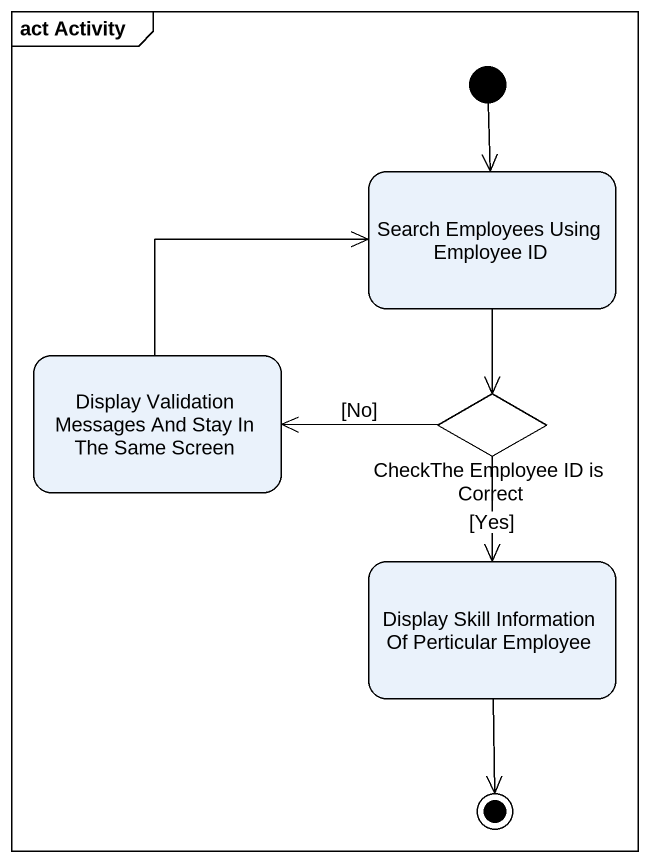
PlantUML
@startuml
mainframe act Activity
hide empty description
state "Search Employees Using Employee ID" as Search_Employees_Using
state "Display Validation Messages And Stay In The Same Screen" as Display_Validation_Messages
state "CheckThe Employee ID is Correct" as CheckThe_Employee_ID_is <<choice>>
state "Display Skill Information Of Perticular Employee" as Display_Skill_Information
[*] --> Search_Employees_Using
Search_Employees_Using --> CheckThe_Employee_ID_is
Display_Validation_Messages -right-> Search_Employees_Using
CheckThe_Employee_ID_is -left-> Display_Validation_Messages : [No]
CheckThe_Employee_ID_is --> Display_Skill_Information : [Yes]
Display_Skill_Information --> [*]
@enduml
